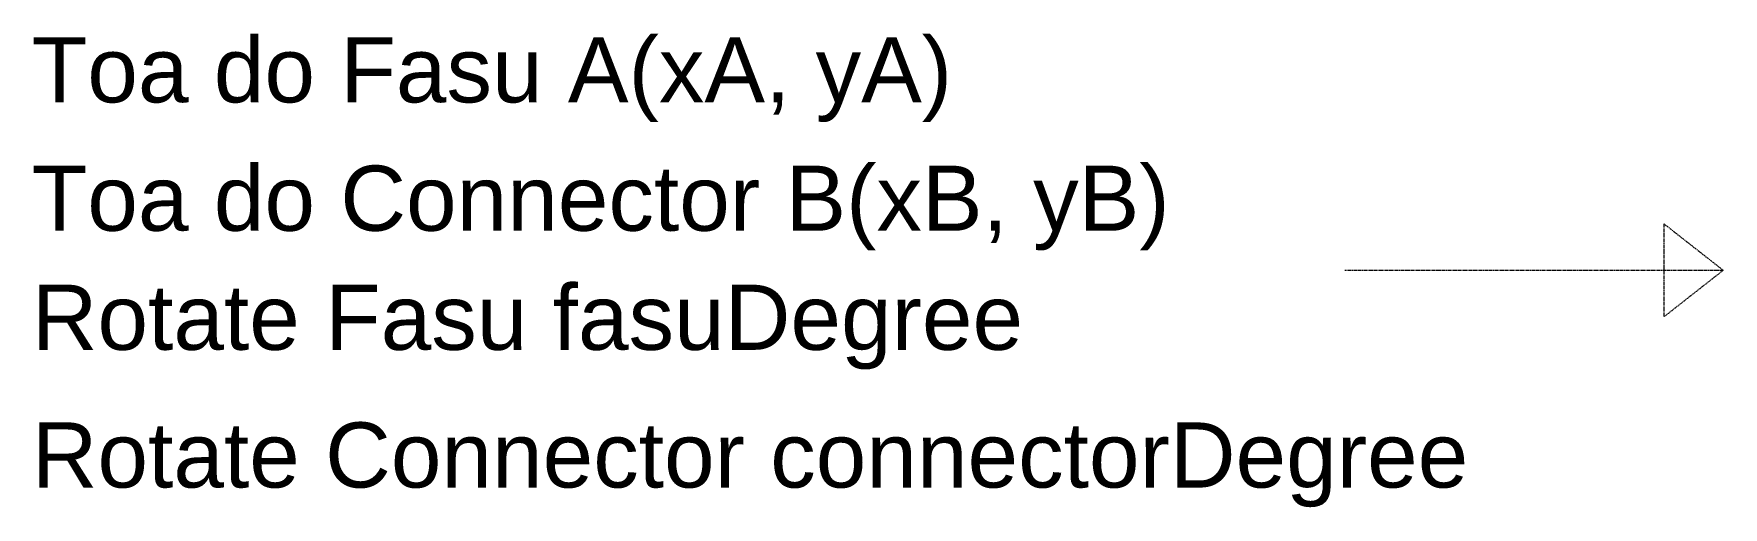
# Model space of a CAD drawing. Header units: inches. Extents: x -1897 to 3431, y -437 to 572.
# Drawn here: x 312.5 to 757.4, y -424.4 to -299.7 of the extents above; entities that cross this region are included whole.
import ezdxf

# ---------------------------------------------------------------- set-up
doc = ezdxf.new("R2010")
doc.units = ezdxf.units.IN
doc.header["$MEASUREMENT"] = 0
doc.linetypes.add('HIDDEN', pattern=[0.375, 0.25, -0.125])
doc.layers.add('STN-ANCHOR', color=30, linetype='Continuous', lineweight=20)
doc.styles.get("Standard").update_dxf_attribs({"font": 'arial.ttf'})

msp = doc.modelspace()

# ---------------------------------------------------------------- linework, layer by layer
at = {"layer": 'STN-ANCHOR', "linetype": 'HIDDEN'}
msp.add_lwpolyline([(741.87, -349.84), (757.42, -362.03), (741.87, -374.23)], close=True, dxfattribs=at)
msp.add_lwpolyline([(657.79, -362.03), (757.42, -362.03)], dxfattribs=at)

# ---------------------------------------------------------------- texts
at = {"char_height": 17.1563, "attachment_point": 1}
for s, width, insert in [('Toa do Fasu A(xA, yA)', 251.6527, (311.95, -300.66)), ('Toa do Connector B(xB, yB)', 309.4894, (311.95, -334.47)), ('Rotate Fasu fasuDegree', 264.5737, (311.95, -365.83)), ('Rotate Connector connectorDegree', 377.786, (311.95, -402.1))]:
    msp.add_mtext_dynamic_manual_height_columns(s, width=width, gutter_width=85.78, heights=[0], dxfattribs=dict(at, insert=insert))

doc.saveas('drawing.dxf')
